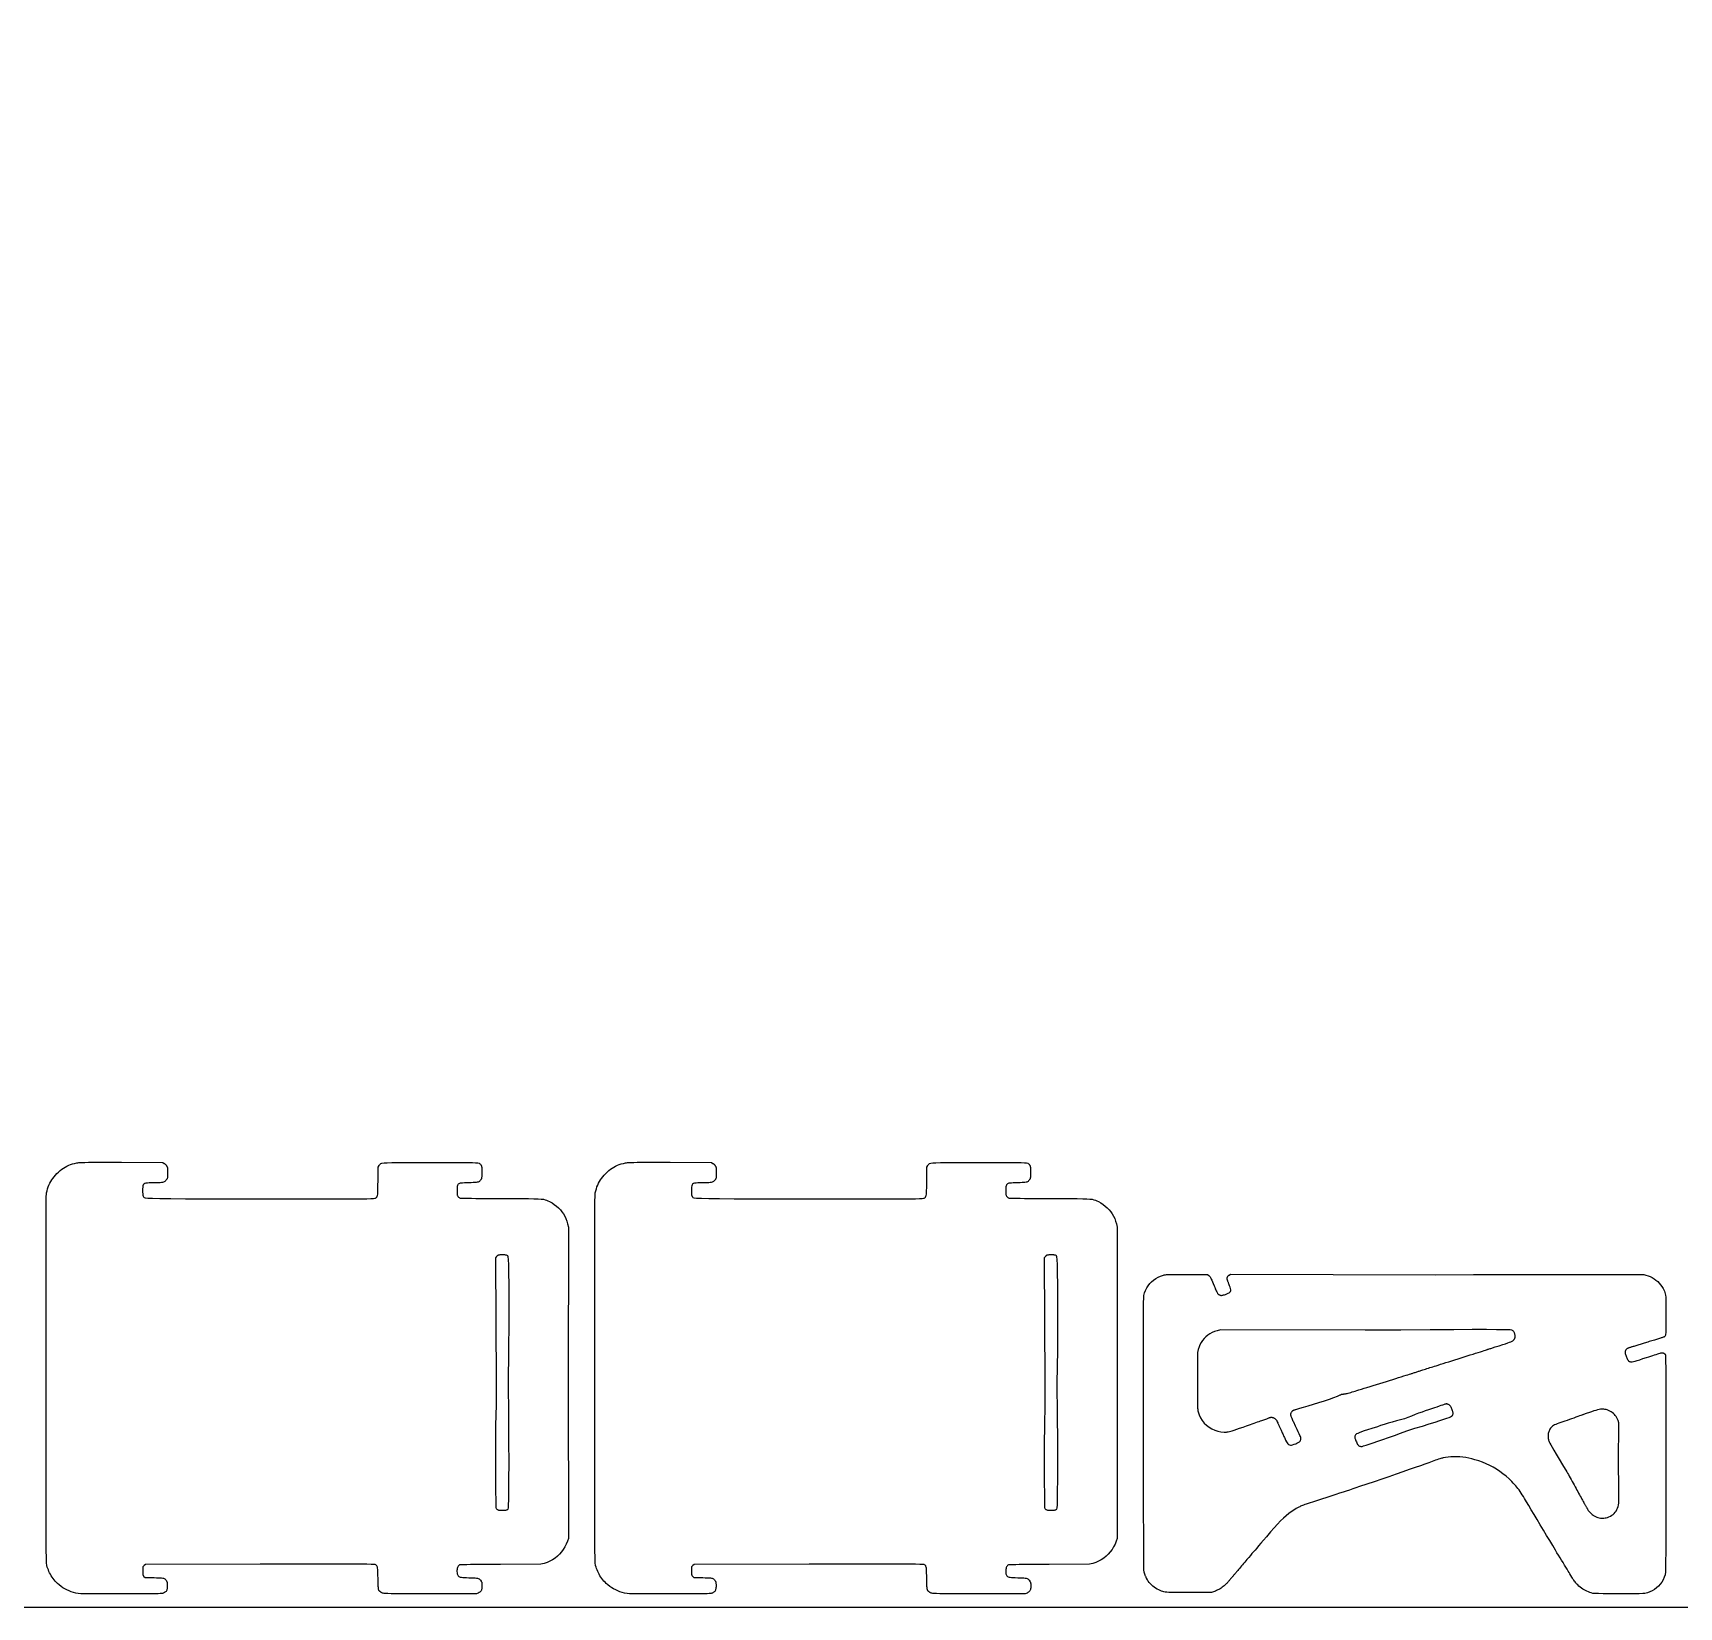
# Model space of a CAD drawing. Header units: metres. Extents: x 0 to 1200, y 0 to 600.
# Drawn here: x 607.2 to 920.8, y 0 to 300 of the extents above; entities that cross this region are included whole.
import ezdxf

# ---------------------------------------------------------------- set-up
doc = ezdxf.new("R2010")
doc.units = ezdxf.units.M

msp = doc.modelspace()

# ---------------------------------------------------------------- linework, layer by layer
at = {"layer": 'CUT'}
for points in [[(616.31, 2.53), (615.82, 2.6), (615.35, 2.68), (614.9, 2.79), (614.47, 2.92), (614.05, 3.08), (613.65, 3.26), (613.26, 3.46), (612.89, 3.69), (612.53, 3.94), (612.18, 4.22), (611.85, 4.52), (611.62, 4.74), (611.41, 4.97), (611.2, 5.22), (611.01, 5.47), (610.83, 5.72), (610.66, 5.98), (610.5, 6.25), (610.35, 6.52), (610.22, 6.79), (610.11, 7.07), (610.01, 7.34), (609.91, 7.61), (609.83, 7.9), (609.77, 8.42), (609.73, 9.35), (609.7, 10.88), (609.68, 13.22), (609.67, 16.55), (609.67, 21.06), (609.68, 26.94), (609.68, 34.39), (609.69, 43.59), (609.69, 51.57), (609.68, 58.25), (609.68, 63.73), (609.67, 68.13), (609.67, 71.59), (609.68, 74.21), (609.69, 76.11), (609.7, 77.42), (609.72, 78.25), (609.74, 78.72), (609.77, 78.96), (609.86, 79.35), (609.97, 79.73), (610.09, 80.09), (610.23, 80.43), (610.38, 80.77), (610.55, 81.09), (610.75, 81.4), (610.96, 81.71), (611.2, 82.01), (611.46, 82.31), (611.75, 82.61), (612.06, 82.91), (612.37, 83.19), (612.68, 83.43), (612.99, 83.66), (613.31, 83.86), (613.64, 84.03), (613.98, 84.19), (614.34, 84.33), (614.72, 84.45), (615.11, 84.56), (615.53, 84.66), (615.7, 84.68), (615.91, 84.71), (616.2, 84.73), (616.58, 84.74), (617.09, 84.75), (617.75, 84.76), (618.57, 84.77), (619.59, 84.77), (620.82, 84.77), (622.3, 84.77), (624.03, 84.76), (631.92, 84.75), (632.18, 84.56), (632.23, 84.53), (632.27, 84.5), (632.31, 84.46), (632.36, 84.42), (632.4, 84.38), (632.45, 84.33), (632.49, 84.29), (632.53, 84.24), (632.57, 84.2), (632.6, 84.16), (632.63, 84.11), (632.67, 84.05), (632.71, 83.99), (632.74, 83.92), (632.76, 83.85), (632.78, 83.77), (632.79, 83.67), (632.8, 83.56), (632.81, 83.41), (632.81, 83.24), (632.82, 83.04), (632.82, 82.8), (632.82, 82.54), (632.82, 82.32), (632.81, 82.15), (632.81, 82.01), (632.8, 81.89), (632.78, 81.79), (632.76, 81.71), (632.73, 81.64), (632.69, 81.57), (632.64, 81.5), (632.58, 81.41), (632.48, 81.29), (632.38, 81.18), (632.28, 81.09), (632.16, 81.02), (632.03, 80.96), (631.86, 80.92), (631.65, 80.89), (631.4, 80.87), (631.1, 80.86), (630.74, 80.86), (630.31, 80.86), (629.77, 80.86), (629.33, 80.85), (628.97, 80.82), (628.69, 80.77), (628.47, 80.7), (628.31, 80.59), (628.2, 80.44), (628.13, 80.25), (628.09, 80), (628.07, 79.7), (628.07, 79.33), (628.07, 79.16), (628.07, 79.01), (628.08, 78.88), (628.08, 78.76), (628.09, 78.66), (628.1, 78.57), (628.12, 78.5), (628.13, 78.43), (628.15, 78.37), (628.18, 78.32), (628.2, 78.28), (628.26, 78.16), (628.34, 78.07), (628.57, 78), (629.07, 77.94), (629.97, 77.9), (631.38, 77.87), (633.44, 77.85), (636.25, 77.83), (639.95, 77.81), (644.65, 77.8), (650.48, 77.79), (655.51, 77.78), (659.7, 77.78), (663.13, 77.79), (665.87, 77.8), (668.01, 77.81), (669.62, 77.82), (670.77, 77.83), (671.55, 77.85), (672.03, 77.88), (672.29, 77.9), (672.41, 77.93), (672.53, 78), (672.63, 78.06), (672.71, 78.15), (672.77, 78.28), (672.82, 78.45), (672.86, 78.68), (672.88, 78.99), (672.9, 79.38), (672.91, 79.87), (672.91, 80.47), (672.92, 81.2), (672.92, 83.81), (673.13, 84.13), (673.22, 84.29), (673.3, 84.42), (673.43, 84.51), (673.67, 84.59), (674.06, 84.64), (674.66, 84.68), (675.53, 84.71), (676.72, 84.72), (678.29, 84.73), (680.29, 84.73), (682.78, 84.74), (685.25, 84.74), (687.24, 84.75), (688.81, 84.75), (690.01, 84.74), (690.9, 84.72), (691.52, 84.69), (691.94, 84.64), (692.19, 84.58), (692.33, 84.5), (692.42, 84.39), (692.51, 84.26), (692.55, 84.19), (692.59, 84.14), (692.62, 84.07), (692.64, 84), (692.65, 83.92), (692.67, 83.81), (692.68, 83.69), (692.68, 83.53), (692.69, 83.34), (692.69, 83.11), (692.69, 82.84), (692.68, 82.58), (692.68, 82.35), (692.68, 82.17), (692.67, 82.01), (692.66, 81.88), (692.65, 81.78), (692.63, 81.7), (692.61, 81.63), (692.59, 81.57), (692.56, 81.51), (692.52, 81.46), (692.42, 81.33), (692.32, 81.22), (692.23, 81.13), (692.12, 81.06), (691.99, 81), (691.83, 80.96), (691.63, 80.93), (691.38, 80.91), (691.07, 80.89), (690.69, 80.88), (690.23, 80.87), (689.76, 80.85), (689.37, 80.84), (689.04, 80.82), (688.78, 80.79), (688.58, 80.76), (688.42, 80.72), (688.3, 80.66), (688.21, 80.59), (688.14, 80.5), (688.09, 80.39), (688.04, 80.26), (688.02, 80.21), (688.01, 80.14), (688, 80.06), (687.99, 79.98), (687.98, 79.89), (687.97, 79.79), (687.97, 79.68), (687.97, 79.56), (687.97, 79.44), (687.97, 79.32), (687.97, 79.19), (687.98, 78.98), (687.99, 78.81), (688.01, 78.65), (688.03, 78.52), (688.06, 78.41), (688.1, 78.32), (688.15, 78.24), (688.21, 78.16), (688.28, 78.1), (688.37, 78.04), (688.47, 77.98), (688.55, 77.96), (688.74, 77.94), (689.04, 77.93), (689.47, 77.92), (690.02, 77.91), (690.7, 77.9), (691.53, 77.89), (692.5, 77.88), (693.62, 77.87), (694.91, 77.87), (696.36, 77.86), (698.49, 77.86), (700.21, 77.85), (701.58, 77.84), (702.63, 77.82), (703.43, 77.8), (704.01, 77.76), (704.45, 77.71), (704.77, 77.63), (705.04, 77.54), (705.3, 77.42), (705.61, 77.27), (706.07, 77.02), (706.51, 76.74), (706.92, 76.43), (707.31, 76.1), (707.66, 75.73), (707.97, 75.35), (708.26, 74.93), (708.51, 74.49), (708.73, 74.03), (708.91, 73.55), (709.05, 73.06), (709.22, 72.38), (709.17, 42.72), (709.19, 13.06), (709.01, 12.56), (708.79, 12), (708.53, 11.47), (708.22, 10.98), (707.88, 10.51), (707.5, 10.09), (707.09, 9.69), (706.65, 9.34), (706.18, 9.02), (705.67, 8.75), (705.14, 8.52), (704.59, 8.33), (703.95, 8.15), (696.25, 8.13), (694.76, 8.12), (693.45, 8.12), (692.32, 8.11), (691.35, 8.1), (690.53, 8.09), (689.87, 8.08), (689.34, 8.07), (688.94, 8.06), (688.65, 8.04), (688.47, 8.03), (688.39, 8.01), (688.29, 7.93), (688.21, 7.82), (688.13, 7.68), (688.07, 7.52), (688.02, 7.34), (687.98, 7.15), (687.96, 6.95), (687.96, 6.75), (687.97, 6.55), (688, 6.36), (688.05, 6.18), (688.1, 6.06), (688.16, 5.95), (688.23, 5.87), (688.32, 5.8), (688.44, 5.75), (688.6, 5.7), (688.81, 5.67), (689.07, 5.65), (689.39, 5.63), (689.78, 5.61), (690.25, 5.6), (690.71, 5.59), (691.09, 5.57), (691.41, 5.56), (691.66, 5.53), (691.86, 5.5), (692.03, 5.45), (692.16, 5.4), (692.26, 5.32), (692.36, 5.22), (692.45, 5.1), (692.55, 4.96), (692.59, 4.9), (692.62, 4.84), (692.65, 4.79), (692.67, 4.73), (692.69, 4.66), (692.71, 4.59), (692.72, 4.51), (692.72, 4.41), (692.73, 4.31), (692.73, 4.19), (692.73, 4.05), (692.73, 3.84), (692.72, 3.66), (692.69, 3.5), (692.66, 3.36), (692.61, 3.23), (692.55, 3.12), (692.48, 3.01), (692.39, 2.92), (692.29, 2.83), (692.17, 2.75), (692.02, 2.68), (691.67, 2.5), (682.83, 2.52), (680.65, 2.52), (678.85, 2.53), (677.41, 2.53), (676.28, 2.54), (675.42, 2.55), (674.79, 2.56), (674.35, 2.58), (674.06, 2.6), (673.87, 2.63), (673.76, 2.66), (673.66, 2.7), (673.61, 2.73), (673.56, 2.76), (673.5, 2.8), (673.45, 2.84), (673.4, 2.88), (673.35, 2.92), (673.3, 2.96), (673.25, 3), (673.21, 3.04), (673.17, 3.08), (673.14, 3.12), (673.1, 3.19), (673.07, 3.25), (673.04, 3.33), (673.01, 3.43), (672.99, 3.55), (672.98, 3.72), (672.96, 3.94), (672.95, 4.21), (672.94, 4.55), (672.93, 4.97), (672.92, 5.48), (672.91, 6.03), (672.9, 6.49), (672.88, 6.87), (672.86, 7.17), (672.84, 7.41), (672.81, 7.59), (672.77, 7.73), (672.72, 7.84), (672.66, 7.92), (672.59, 7.99), (672.5, 8.06), (672.4, 8.09), (672.12, 8.11), (671.6, 8.13), (670.77, 8.15), (669.56, 8.16), (667.9, 8.18), (665.72, 8.19), (662.97, 8.19), (659.55, 8.2), (655.42, 8.2), (650.49, 8.19), (628.62, 8.14), (628.36, 7.91), (628.1, 7.68), (628.1, 6.88), (628.1, 6.69), (628.1, 6.53), (628.1, 6.4), (628.11, 6.29), (628.12, 6.2), (628.14, 6.13), (628.16, 6.07), (628.18, 6.01), (628.22, 5.97), (628.26, 5.92), (628.32, 5.86), (628.54, 5.64), (630.26, 5.61), (630.73, 5.6), (631.12, 5.59), (631.43, 5.57), (631.69, 5.55), (631.89, 5.52), (632.05, 5.49), (632.18, 5.44), (632.28, 5.38), (632.37, 5.3), (632.46, 5.2), (632.55, 5.08), (632.6, 5.01), (632.64, 4.95), (632.68, 4.89), (632.71, 4.83), (632.73, 4.76), (632.74, 4.69), (632.76, 4.6), (632.76, 4.5), (632.77, 4.38), (632.77, 4.24), (632.77, 4.07), (632.77, 3.85), (632.75, 3.66), (632.73, 3.49), (632.7, 3.35), (632.66, 3.22), (632.6, 3.1), (632.53, 3), (632.44, 2.91), (632.33, 2.83), (632.21, 2.75), (632.07, 2.68), (631.98, 2.64), (631.86, 2.6), (631.7, 2.58), (631.44, 2.56), (631.06, 2.54), (630.51, 2.53), (629.77, 2.52), (628.8, 2.51), (627.57, 2.51), (626.03, 2.51), (624.16, 2.51), (623.04, 2.51), (621.96, 2.51), (620.95, 2.51), (620, 2.51), (619.13, 2.51), (618.35, 2.52), (617.68, 2.52), (617.13, 2.52), (616.71, 2.53), (616.43, 2.53), (616.31, 2.53)], [(720.86, 2.53), (720.37, 2.6), (719.9, 2.68), (719.45, 2.79), (719.02, 2.92), (718.6, 3.08), (718.2, 3.26), (717.81, 3.46), (717.44, 3.69), (717.08, 3.94), (716.73, 4.22), (716.4, 4.52), (716.17, 4.74), (715.96, 4.97), (715.75, 5.22), (715.56, 5.47), (715.38, 5.72), (715.21, 5.98), (715.05, 6.25), (714.9, 6.52), (714.77, 6.79), (714.66, 7.07), (714.56, 7.34), (714.46, 7.61), (714.38, 7.9), (714.32, 8.42), (714.28, 9.35), (714.25, 10.88), (714.23, 13.22), (714.22, 16.55), (714.22, 21.06), (714.23, 26.94), (714.23, 34.39), (714.24, 43.59), (714.24, 51.57), (714.23, 58.25), (714.23, 63.73), (714.22, 68.13), (714.22, 71.59), (714.23, 74.21), (714.24, 76.11), (714.25, 77.42), (714.27, 78.25), (714.29, 78.72), (714.32, 78.96), (714.41, 79.35), (714.52, 79.73), (714.64, 80.09), (714.78, 80.43), (714.93, 80.77), (715.1, 81.09), (715.3, 81.4), (715.51, 81.71), (715.75, 82.01), (716.01, 82.31), (716.3, 82.61), (716.61, 82.91), (716.92, 83.19), (717.23, 83.43), (717.54, 83.66), (717.86, 83.86), (718.19, 84.03), (718.53, 84.19), (718.89, 84.33), (719.27, 84.45), (719.66, 84.56), (720.08, 84.66), (720.25, 84.68), (720.46, 84.71), (720.75, 84.73), (721.13, 84.74), (721.64, 84.75), (722.3, 84.76), (723.12, 84.77), (724.14, 84.77), (725.37, 84.77), (726.85, 84.77), (728.58, 84.76), (736.47, 84.75), (736.73, 84.56), (736.78, 84.53), (736.82, 84.5), (736.86, 84.46), (736.91, 84.42), (736.95, 84.38), (737, 84.33), (737.04, 84.29), (737.08, 84.24), (737.12, 84.2), (737.15, 84.16), (737.18, 84.11), (737.22, 84.05), (737.26, 83.99), (737.29, 83.92), (737.31, 83.85), (737.33, 83.77), (737.34, 83.67), (737.35, 83.56), (737.36, 83.41), (737.36, 83.24), (737.37, 83.04), (737.37, 82.8), (737.37, 82.54), (737.37, 82.32), (737.36, 82.15), (737.36, 82.01), (737.35, 81.89), (737.33, 81.79), (737.31, 81.71), (737.28, 81.64), (737.24, 81.57), (737.19, 81.5), (737.13, 81.41), (737.03, 81.29), (736.93, 81.18), (736.83, 81.09), (736.71, 81.02), (736.58, 80.96), (736.41, 80.92), (736.2, 80.89), (735.95, 80.87), (735.65, 80.86), (735.29, 80.86), (734.86, 80.86), (734.32, 80.86), (733.88, 80.85), (733.52, 80.82), (733.24, 80.77), (733.02, 80.7), (732.86, 80.59), (732.75, 80.44), (732.68, 80.25), (732.64, 80), (732.62, 79.7), (732.62, 79.33), (732.62, 79.16), (732.62, 79.01), (732.63, 78.88), (732.63, 78.76), (732.64, 78.66), (732.65, 78.57), (732.67, 78.5), (732.68, 78.43), (732.7, 78.37), (732.73, 78.32), (732.75, 78.28), (732.81, 78.16), (732.89, 78.07), (733.12, 78), (733.62, 77.94), (734.52, 77.9), (735.93, 77.87), (737.99, 77.85), (740.8, 77.83), (744.5, 77.81), (749.2, 77.8), (755.03, 77.79), (760.06, 77.78), (764.25, 77.78), (767.68, 77.79), (770.42, 77.8), (772.56, 77.81), (774.17, 77.82), (775.32, 77.83), (776.1, 77.85), (776.58, 77.88), (776.84, 77.9), (776.96, 77.93), (777.08, 78), (777.18, 78.06), (777.26, 78.15), (777.32, 78.28), (777.37, 78.45), (777.41, 78.68), (777.43, 78.99), (777.45, 79.38), (777.46, 79.87), (777.46, 80.47), (777.47, 81.2), (777.47, 83.81), (777.68, 84.13), (777.77, 84.29), (777.85, 84.42), (777.98, 84.51), (778.22, 84.59), (778.61, 84.64), (779.21, 84.68), (780.08, 84.71), (781.27, 84.72), (782.84, 84.73), (784.84, 84.73), (787.33, 84.74), (789.8, 84.74), (791.79, 84.75), (793.36, 84.75), (794.56, 84.74), (795.45, 84.72), (796.07, 84.69), (796.49, 84.64), (796.74, 84.58), (796.88, 84.5), (796.97, 84.39), (797.06, 84.26), (797.1, 84.19), (797.14, 84.14), (797.17, 84.07), (797.19, 84), (797.2, 83.92), (797.22, 83.81), (797.23, 83.69), (797.23, 83.53), (797.24, 83.34), (797.24, 83.11), (797.24, 82.84), (797.23, 82.58), (797.23, 82.35), (797.23, 82.17), (797.22, 82.01), (797.21, 81.88), (797.2, 81.78), (797.18, 81.7), (797.16, 81.63), (797.14, 81.57), (797.11, 81.51), (797.07, 81.46), (796.97, 81.33), (796.87, 81.22), (796.78, 81.13), (796.67, 81.06), (796.54, 81), (796.38, 80.96), (796.18, 80.93), (795.93, 80.91), (795.62, 80.89), (795.24, 80.88), (794.78, 80.87), (794.31, 80.85), (793.92, 80.84), (793.59, 80.82), (793.33, 80.79), (793.13, 80.76), (792.97, 80.72), (792.85, 80.66), (792.76, 80.59), (792.69, 80.5), (792.64, 80.39), (792.59, 80.26), (792.57, 80.21), (792.56, 80.14), (792.55, 80.06), (792.54, 79.98), (792.53, 79.89), (792.52, 79.79), (792.52, 79.68), (792.52, 79.56), (792.52, 79.44), (792.52, 79.32), (792.52, 79.19), (792.53, 78.98), (792.54, 78.81), (792.56, 78.65), (792.58, 78.52), (792.61, 78.41), (792.65, 78.32), (792.7, 78.24), (792.76, 78.16), (792.83, 78.1), (792.92, 78.04), (793.02, 77.98), (793.1, 77.96), (793.29, 77.94), (793.59, 77.93), (794.02, 77.92), (794.57, 77.91), (795.25, 77.9), (796.08, 77.89), (797.05, 77.88), (798.17, 77.87), (799.46, 77.87), (800.91, 77.86), (803.04, 77.86), (804.76, 77.85), (806.13, 77.84), (807.18, 77.82), (807.98, 77.8), (808.56, 77.76), (809, 77.71), (809.32, 77.63), (809.59, 77.54), (809.85, 77.42), (810.16, 77.27), (810.62, 77.02), (811.06, 76.74), (811.47, 76.43), (811.86, 76.1), (812.21, 75.73), (812.52, 75.35), (812.81, 74.93), (813.06, 74.49), (813.28, 74.03), (813.46, 73.55), (813.6, 73.06), (813.77, 72.38), (813.72, 42.72), (813.74, 13.06), (813.56, 12.56), (813.34, 12), (813.08, 11.47), (812.77, 10.98), (812.43, 10.51), (812.05, 10.09), (811.64, 9.69), (811.2, 9.34), (810.73, 9.02), (810.22, 8.75), (809.69, 8.52), (809.14, 8.33), (808.5, 8.15), (800.8, 8.13), (799.31, 8.12), (798, 8.12), (796.87, 8.11), (795.9, 8.1), (795.08, 8.09), (794.42, 8.08), (793.89, 8.07), (793.49, 8.06), (793.2, 8.04), (793.02, 8.03), (792.94, 8.01), (792.84, 7.93), (792.76, 7.82), (792.68, 7.68), (792.62, 7.52), (792.57, 7.34), (792.53, 7.15), (792.51, 6.95), (792.51, 6.75), (792.52, 6.55), (792.55, 6.36), (792.6, 6.18), (792.65, 6.06), (792.71, 5.95), (792.78, 5.87), (792.87, 5.8), (792.99, 5.75), (793.15, 5.7), (793.36, 5.67), (793.62, 5.65), (793.94, 5.63), (794.33, 5.61), (794.8, 5.6), (795.26, 5.59), (795.64, 5.57), (795.96, 5.56), (796.21, 5.53), (796.41, 5.5), (796.58, 5.45), (796.71, 5.4), (796.81, 5.32), (796.91, 5.22), (797, 5.1), (797.1, 4.96), (797.14, 4.9), (797.17, 4.84), (797.2, 4.79), (797.22, 4.73), (797.24, 4.66), (797.26, 4.59), (797.27, 4.51), (797.27, 4.41), (797.28, 4.31), (797.28, 4.19), (797.28, 4.05), (797.28, 3.84), (797.27, 3.66), (797.24, 3.5), (797.21, 3.36), (797.16, 3.23), (797.1, 3.12), (797.03, 3.01), (796.94, 2.92), (796.84, 2.83), (796.72, 2.75), (796.57, 2.68), (796.22, 2.5), (787.38, 2.52), (785.2, 2.52), (783.4, 2.53), (781.96, 2.53), (780.83, 2.54), (779.97, 2.55), (779.34, 2.56), (778.9, 2.58), (778.61, 2.6), (778.42, 2.63), (778.31, 2.66), (778.21, 2.7), (778.16, 2.73), (778.11, 2.76), (778.05, 2.8), (778, 2.84), (777.95, 2.88), (777.9, 2.92), (777.85, 2.96), (777.8, 3), (777.76, 3.04), (777.72, 3.08), (777.69, 3.12), (777.65, 3.19), (777.62, 3.25), (777.59, 3.33), (777.56, 3.43), (777.54, 3.55), (777.53, 3.72), (777.51, 3.94), (777.5, 4.21), (777.49, 4.55), (777.48, 4.97), (777.47, 5.48), (777.46, 6.03), (777.45, 6.49), (777.43, 6.87), (777.41, 7.17), (777.39, 7.41), (777.36, 7.59), (777.32, 7.73), (777.27, 7.84), (777.21, 7.92), (777.14, 7.99), (777.05, 8.06), (776.95, 8.09), (776.67, 8.11), (776.15, 8.13), (775.32, 8.15), (774.11, 8.16), (772.45, 8.18), (770.27, 8.19), (767.52, 8.19), (764.1, 8.2), (759.97, 8.2), (755.04, 8.19), (733.17, 8.14), (732.91, 7.91), (732.65, 7.68), (732.65, 6.88), (732.65, 6.69), (732.65, 6.53), (732.65, 6.4), (732.66, 6.29), (732.67, 6.2), (732.69, 6.13), (732.71, 6.07), (732.73, 6.01), (732.77, 5.97), (732.81, 5.92), (732.87, 5.86), (733.09, 5.64), (734.81, 5.61), (735.28, 5.6), (735.67, 5.59), (735.98, 5.57), (736.24, 5.55), (736.44, 5.52), (736.6, 5.49), (736.73, 5.44), (736.83, 5.38), (736.92, 5.3), (737.01, 5.2), (737.1, 5.08), (737.15, 5.01), (737.19, 4.95), (737.23, 4.89), (737.26, 4.83), (737.28, 4.76), (737.29, 4.69), (737.31, 4.6), (737.31, 4.5), (737.32, 4.38), (737.32, 4.24), (737.32, 4.07), (737.32, 3.85), (737.3, 3.66), (737.28, 3.49), (737.25, 3.35), (737.21, 3.22), (737.15, 3.1), (737.08, 3), (736.99, 2.91), (736.88, 2.83), (736.76, 2.75), (736.62, 2.68), (736.53, 2.64), (736.41, 2.6), (736.25, 2.58), (735.99, 2.56), (735.61, 2.54), (735.06, 2.53), (734.32, 2.52), (733.35, 2.51), (732.12, 2.51), (730.58, 2.51), (728.71, 2.51), (727.59, 2.51), (726.51, 2.51), (725.5, 2.51), (724.55, 2.51), (723.68, 2.51), (722.9, 2.52), (722.23, 2.52), (721.68, 2.52), (721.26, 2.53), (720.98, 2.53), (720.86, 2.53)], [(697.5, 18.54), (697.6, 18.58), (697.69, 18.66), (697.75, 18.91), (697.8, 19.47), (697.84, 20.46), (697.86, 22.03), (697.87, 24.3), (697.88, 27.4), (697.87, 31.47), (697.83, 36.63), (697.78, 42.58), (697.87, 49.03), (697.88, 54.25), (697.88, 58.35), (697.88, 61.46), (697.86, 63.71), (697.83, 65.25), (697.79, 66.22), (697.73, 66.74), (697.65, 66.96), (697.55, 67.01), (697.43, 67.04), (697.38, 67.06), (697.33, 67.07), (697.26, 67.08), (697.19, 67.09), (697.11, 67.1), (697.02, 67.11), (696.92, 67.11), (696.82, 67.12), (696.71, 67.12), (696.59, 67.11), (696.47, 67.11), (696.3, 67.1), (696.15, 67.1), (696.03, 67.09), (695.93, 67.08), (695.85, 67.06), (695.79, 67.04), (695.73, 67.01), (695.68, 66.98), (695.63, 66.94), (695.58, 66.89), (695.52, 66.82), (695.29, 66.56), (695.41, 42.62), (695.4, 38.54), (695.33, 34.58), (695.32, 31.1), (695.32, 28.11), (695.32, 25.57), (695.32, 23.48), (695.33, 21.81), (695.34, 20.54), (695.35, 19.64), (695.37, 19.11), (695.38, 18.91), (695.43, 18.82), (695.49, 18.74), (695.55, 18.67), (695.62, 18.61), (695.7, 18.57), (695.79, 18.53), (695.9, 18.5), (696.04, 18.48), (696.19, 18.47), (696.37, 18.47), (696.58, 18.46), (696.69, 18.46), (696.81, 18.47), (696.92, 18.47), (697.02, 18.48), (697.12, 18.48), (697.21, 18.49), (697.29, 18.5), (697.37, 18.51), (697.42, 18.52), (697.47, 18.53), (697.5, 18.54)], [(802.05, 18.54), (802.15, 18.58), (802.24, 18.66), (802.3, 18.91), (802.35, 19.47), (802.39, 20.46), (802.41, 22.03), (802.42, 24.3), (802.43, 27.4), (802.42, 31.47), (802.38, 36.63), (802.33, 42.58), (802.42, 49.03), (802.43, 54.25), (802.43, 58.35), (802.43, 61.46), (802.41, 63.71), (802.38, 65.25), (802.34, 66.22), (802.28, 66.74), (802.2, 66.96), (802.1, 67.01), (801.98, 67.04), (801.93, 67.06), (801.88, 67.07), (801.81, 67.08), (801.74, 67.09), (801.66, 67.1), (801.57, 67.11), (801.47, 67.11), (801.37, 67.12), (801.26, 67.12), (801.14, 67.11), (801.02, 67.11), (800.85, 67.1), (800.7, 67.1), (800.58, 67.09), (800.48, 67.08), (800.4, 67.06), (800.34, 67.04), (800.28, 67.01), (800.23, 66.98), (800.18, 66.94), (800.13, 66.89), (800.07, 66.82), (799.84, 66.56), (799.96, 42.62), (799.95, 38.54), (799.88, 34.58), (799.87, 31.1), (799.87, 28.11), (799.87, 25.57), (799.87, 23.48), (799.88, 21.81), (799.89, 20.54), (799.9, 19.64), (799.92, 19.11), (799.93, 18.91), (799.98, 18.82), (800.04, 18.74), (800.1, 18.67), (800.17, 18.61), (800.25, 18.57), (800.34, 18.53), (800.45, 18.5), (800.59, 18.48), (800.74, 18.47), (800.92, 18.47), (801.13, 18.46), (801.24, 18.46), (801.36, 18.47), (801.47, 18.47), (801.57, 18.48), (801.67, 18.48), (801.76, 18.49), (801.84, 18.5), (801.92, 18.51), (801.97, 18.52), (802.02, 18.53), (802.05, 18.54)], [(904.39, 2.62), (904.09, 2.7), (903.8, 2.79), (903.52, 2.89), (903.24, 3.01), (902.98, 3.14), (902.72, 3.28), (902.47, 3.44), (902.22, 3.62), (901.98, 3.81), (901.74, 4.01), (901.51, 4.24), (901.36, 4.38), (901.23, 4.52), (901.11, 4.65), (901, 4.79), (900.89, 4.94), (900.77, 5.1), (900.65, 5.28), (900.51, 5.48), (900.36, 5.72), (900.19, 6), (900, 6.32), (899.85, 6.56), (899.67, 6.86), (899.46, 7.21), (899.22, 7.6), (898.97, 8.02), (898.7, 8.47), (898.42, 8.93), (898.13, 9.41), (897.83, 9.89), (897.54, 10.37), (897.26, 10.84), (896.73, 11.73), (896.16, 12.67), (895.57, 13.65), (894.96, 14.66), (894.36, 15.67), (893.76, 16.66), (893.19, 17.62), (892.65, 18.52), (892.16, 19.35), (891.73, 20.08), (891.36, 20.7), (891.14, 21.06), (890.93, 21.41), (890.73, 21.73), (890.52, 22.03), (890.32, 22.32), (890.11, 22.59), (889.9, 22.86), (889.68, 23.12), (889.45, 23.38), (889.21, 23.64), (888.96, 23.91), (888.41, 24.44), (887.84, 24.95), (887.26, 25.42), (886.66, 25.86), (886.04, 26.26), (885.4, 26.64), (884.75, 26.99), (884.07, 27.31), (883.36, 27.6), (882.64, 27.86), (881.89, 28.09), (881.31, 28.25), (880.73, 28.38), (880.16, 28.49), (879.58, 28.57), (879.01, 28.62), (878.45, 28.65), (877.89, 28.66), (877.35, 28.64), (876.83, 28.59), (876.32, 28.52), (875.84, 28.42), (875.74, 28.4), (875.59, 28.36), (875.41, 28.3), (875.2, 28.23), (874.95, 28.16), (874.68, 28.07), (874.39, 27.97), (874.08, 27.86), (873.76, 27.75), (873.43, 27.64), (873.1, 27.52), (872.39, 27.26), (871.53, 26.95), (870.53, 26.59), (869.41, 26.2), (868.2, 25.77), (866.9, 25.31), (865.54, 24.84), (864.15, 24.37), (862.73, 23.89), (861.32, 23.41), (859.93, 22.95), (859.25, 22.72), (858.62, 22.51), (858.01, 22.31), (857.41, 22.12), (856.79, 21.91), (856.13, 21.7), (855.42, 21.46), (854.62, 21.2), (853.71, 20.91), (852.68, 20.57), (851.51, 20.19), (850.97, 20.01), (850.5, 19.86), (850.11, 19.73), (849.78, 19.62), (849.49, 19.52), (849.25, 19.43), (849.05, 19.35), (848.87, 19.28), (848.7, 19.21), (848.54, 19.13), (848.39, 19.05), (847.88, 18.79), (847.4, 18.5), (846.92, 18.18), (846.44, 17.82), (845.95, 17.42), (845.44, 16.95), (844.89, 16.42), (844.31, 15.8), (843.67, 15.11), (842.96, 14.31), (842.19, 13.42), (841.6, 12.74), (841.11, 12.16), (840.69, 11.67), (840.33, 11.25), (840.01, 10.87), (839.71, 10.52), (839.43, 10.19), (839.14, 9.84), (838.82, 9.47), (838.47, 9.06), (838.06, 8.57), (837.85, 8.32), (837.64, 8.07), (837.43, 7.83), (837.24, 7.6), (837.05, 7.38), (836.88, 7.18), (836.73, 7), (836.6, 6.84), (836.48, 6.71), (836.4, 6.61), (836.34, 6.54), (836.29, 6.48), (836.23, 6.41), (836.16, 6.32), (836.08, 6.23), (836, 6.13), (835.91, 6.03), (835.82, 5.92), (835.73, 5.81), (835.64, 5.7), (835.55, 5.59), (835.46, 5.48), (835.37, 5.38), (835.28, 5.26), (835.18, 5.15), (835.08, 5.03), (834.98, 4.92), (834.89, 4.81), (834.79, 4.7), (834.7, 4.6), (834.62, 4.51), (834.54, 4.43), (834.47, 4.36), (834.32, 4.21), (834.15, 4.06), (833.97, 3.92), (833.77, 3.77), (833.56, 3.63), (833.35, 3.5), (833.14, 3.38), (832.92, 3.26), (832.7, 3.15), (832.49, 3.06), (832.28, 2.98), (831.7, 2.78), (827.54, 2.77), (826.42, 2.77), (825.49, 2.77), (824.73, 2.77), (824.12, 2.78), (823.62, 2.8), (823.23, 2.82), (822.92, 2.86), (822.65, 2.91), (822.43, 2.97), (822.21, 3.04), (821.97, 3.13), (821.66, 3.27), (821.36, 3.43), (821.08, 3.6), (820.81, 3.79), (820.55, 3.99), (820.3, 4.21), (820.08, 4.45), (819.87, 4.69), (819.67, 4.95), (819.5, 5.22), (819.35, 5.5), (819.3, 5.6), (819.25, 5.71), (819.2, 5.82), (819.15, 5.92), (819.11, 6.03), (819.06, 6.14), (819.02, 6.24), (818.99, 6.33), (818.95, 6.42), (818.93, 6.5), (818.9, 6.57), (818.88, 6.72), (818.85, 7.03), (818.83, 7.59), (818.82, 8.49), (818.81, 9.85), (818.8, 11.76), (818.8, 14.3), (818.79, 17.59), (818.79, 21.73), (818.79, 26.8), (818.79, 32.9), (818.78, 38.8), (818.78, 43.74), (818.77, 47.81), (818.77, 51.1), (818.77, 53.69), (818.77, 55.67), (818.78, 57.12), (818.79, 58.13), (818.81, 58.79), (818.83, 59.17), (818.86, 59.37), (818.98, 59.88), (819.16, 60.36), (819.38, 60.82), (819.64, 61.25), (819.95, 61.64), (820.29, 62.01), (820.68, 62.33), (821.09, 62.63), (821.55, 62.88), (822.03, 63.09), (822.55, 63.26), (822.68, 63.3), (822.81, 63.32), (822.96, 63.35), (823.15, 63.36), (823.4, 63.38), (823.72, 63.39), (824.13, 63.39), (824.65, 63.4), (825.29, 63.4), (826.08, 63.4), (827.03, 63.4), (830.99, 63.38), (831.23, 63.19), (831.29, 63.14), (831.34, 63.08), (831.4, 63.02), (831.45, 62.94), (831.51, 62.83), (831.58, 62.69), (831.67, 62.51), (831.77, 62.29), (831.89, 62.01), (832.03, 61.67), (832.2, 61.25), (832.33, 60.94), (832.45, 60.67), (832.55, 60.44), (832.64, 60.25), (832.71, 60.09), (832.78, 59.96), (832.84, 59.85), (832.89, 59.77), (832.95, 59.7), (833, 59.65), (833.05, 59.6), (833.14, 59.54), (833.22, 59.49), (833.31, 59.45), (833.41, 59.42), (833.51, 59.41), (833.61, 59.41), (833.73, 59.42), (833.87, 59.44), (834.01, 59.48), (834.18, 59.53), (834.36, 59.59), (834.66, 59.7), (834.9, 59.8), (835.1, 59.91), (835.24, 60.03), (835.34, 60.16), (835.39, 60.31), (835.4, 60.49), (835.36, 60.7), (835.29, 60.95), (835.18, 61.24), (835.04, 61.59), (834.98, 61.71), (834.93, 61.83), (834.89, 61.95), (834.85, 62.06), (834.81, 62.17), (834.77, 62.27), (834.74, 62.36), (834.72, 62.44), (834.7, 62.5), (834.69, 62.56), (834.69, 62.59), (834.69, 62.66), (834.7, 62.74), (834.72, 62.81), (834.74, 62.87), (834.77, 62.94), (834.81, 63), (834.85, 63.06), (834.9, 63.12), (834.96, 63.18), (835.02, 63.23), (835.09, 63.28), (835.32, 63.44), (874.49, 63.35), (881.61, 63.36), (887.97, 63.37), (893.59, 63.39), (898.49, 63.4), (902.68, 63.41), (906.18, 63.41), (909.02, 63.41), (911.21, 63.41), (912.77, 63.4), (913.72, 63.39), (914.08, 63.38), (914.5, 63.28), (914.9, 63.15), (915.3, 62.99), (915.69, 62.79), (916.05, 62.57), (916.4, 62.31), (916.73, 62.04), (917.03, 61.74), (917.3, 61.42), (917.55, 61.08), (917.75, 60.73), (917.89, 60.46), (918, 60.21), (918.09, 59.97), (918.16, 59.72), (918.22, 59.42), (918.26, 59.06), (918.28, 58.61), (918.3, 58.06), (918.31, 57.37), (918.31, 56.54), (918.31, 55.53), (918.3, 54.58), (918.3, 53.8), (918.29, 53.17), (918.28, 52.67), (918.27, 52.29), (918.24, 52.01), (918.21, 51.81), (918.16, 51.68), (918.1, 51.59), (918.03, 51.53), (917.94, 51.48), (917.91, 51.46), (917.85, 51.44), (917.76, 51.41), (917.66, 51.37), (917.53, 51.33), (917.39, 51.29), (917.24, 51.24), (917.07, 51.18), (916.89, 51.13), (916.71, 51.07), (916.52, 51.01), (916.32, 50.95), (916.1, 50.89), (915.86, 50.81), (915.62, 50.74), (915.37, 50.66), (915.12, 50.59), (914.87, 50.51), (914.63, 50.44), (914.39, 50.37), (914.17, 50.3), (913.97, 50.24), (913.78, 50.18), (913.58, 50.12), (913.37, 50.05), (913.16, 49.99), (912.95, 49.92), (912.74, 49.86), (912.54, 49.8), (912.36, 49.74), (912.19, 49.69), (912.03, 49.64), (911.9, 49.6), (911.78, 49.57), (911.66, 49.53), (911.54, 49.49), (911.43, 49.45), (911.32, 49.41), (911.22, 49.38), (911.13, 49.34), (911.06, 49.31), (910.99, 49.29), (910.94, 49.26), (910.9, 49.24), (910.83, 49.2), (910.77, 49.14), (910.71, 49.08), (910.66, 49), (910.62, 48.93), (910.58, 48.85), (910.55, 48.76), (910.52, 48.68), (910.51, 48.59), (910.51, 48.51), (910.51, 48.43), (910.54, 48.3), (910.58, 48.15), (910.64, 47.99), (910.7, 47.82), (910.77, 47.64), (910.85, 47.47), (910.93, 47.31), (911, 47.17), (911.08, 47.05), (911.14, 46.96), (911.2, 46.9), (911.3, 46.83), (911.41, 46.78), (911.53, 46.74), (911.68, 46.74), (911.87, 46.76), (912.11, 46.8), (912.43, 46.88), (912.82, 47), (913.31, 47.15), (913.91, 47.35), (914.63, 47.58), (915.03, 47.71), (915.41, 47.84), (915.78, 47.96), (916.13, 48.07), (916.44, 48.16), (916.73, 48.25), (916.98, 48.33), (917.19, 48.39), (917.36, 48.43), (917.47, 48.46), (917.53, 48.47), (917.61, 48.47), (917.69, 48.45), (917.77, 48.44), (917.84, 48.41), (917.91, 48.38), (917.98, 48.34), (918.04, 48.29), (918.1, 48.24), (918.14, 48.19), (918.18, 48.13), (918.21, 48.07), (918.23, 47.9), (918.24, 47.46), (918.25, 46.72), (918.26, 45.65), (918.27, 44.24), (918.27, 42.47), (918.27, 40.3), (918.27, 37.71), (918.27, 34.69), (918.27, 31.21), (918.27, 27.24), (918.27, 22.36), (918.27, 18.32), (918.27, 15.02), (918.27, 12.39), (918.26, 10.36), (918.25, 8.84), (918.24, 7.75), (918.23, 7.02), (918.21, 6.56), (918.19, 6.3), (918.16, 6.16), (917.99, 5.68), (917.77, 5.21), (917.51, 4.78), (917.21, 4.37), (916.88, 4), (916.51, 3.66), (916.11, 3.36), (915.69, 3.1), (915.24, 2.88), (914.77, 2.71), (914.28, 2.59), (913.89, 2.56), (913.2, 2.53), (912.25, 2.51), (911.14, 2.5), (909.92, 2.5), (908.67, 2.5), (907.46, 2.52), (906.35, 2.53), (905.43, 2.56), (904.75, 2.59), (904.39, 2.62)], [(847.76, 31.14), (847.95, 31.22), (848.12, 31.29), (848.25, 31.36), (848.37, 31.43), (848.47, 31.5), (848.55, 31.57), (848.62, 31.65), (848.67, 31.73), (848.71, 31.81), (848.74, 31.91), (848.76, 32.02), (848.77, 32.08), (848.77, 32.14), (848.76, 32.22), (848.73, 32.34), (848.66, 32.5), (848.57, 32.72), (848.44, 33.01), (848.26, 33.39), (848.04, 33.87), (847.75, 34.47), (847.4, 35.21), (847.31, 35.39), (847.23, 35.58), (847.15, 35.75), (847.08, 35.91), (847.01, 36.07), (846.95, 36.21), (846.91, 36.33), (846.87, 36.44), (846.84, 36.53), (846.82, 36.6), (846.81, 36.64), (846.82, 36.72), (846.83, 36.8), (846.85, 36.88), (846.88, 36.97), (846.92, 37.05), (846.96, 37.13), (847.01, 37.21), (847.06, 37.28), (847.11, 37.34), (847.17, 37.4), (847.23, 37.44), (847.26, 37.46), (847.3, 37.48), (847.34, 37.51), (847.38, 37.53), (847.43, 37.55), (847.48, 37.57), (847.53, 37.59), (847.58, 37.61), (847.64, 37.62), (847.69, 37.64), (847.73, 37.65), (848, 37.72), (848.52, 37.88), (849.26, 38.1), (850.16, 38.37), (851.15, 38.68), (852.19, 39), (853.23, 39.32), (854.2, 39.63), (855.05, 39.92), (855.72, 40.17), (856.14, 40.36), (856.25, 40.42), (856.35, 40.48), (856.43, 40.53), (856.5, 40.56), (856.57, 40.58), (856.64, 40.59), (856.72, 40.59), (856.8, 40.59), (856.87, 40.6), (856.93, 40.61), (856.97, 40.61), (857.02, 40.62), (857.11, 40.63), (857.24, 40.66), (857.4, 40.69), (857.58, 40.73), (857.79, 40.79), (858.03, 40.85), (858.28, 40.92), (858.54, 41), (858.82, 41.08), (859.1, 41.17), (859.43, 41.27), (859.82, 41.39), (860.28, 41.53), (860.79, 41.69), (861.34, 41.86), (861.93, 42.04), (862.54, 42.23), (863.17, 42.43), (863.8, 42.62), (864.43, 42.82), (865.05, 43.01), (865.65, 43.2), (866.25, 43.38), (866.82, 43.56), (867.37, 43.73), (867.88, 43.89), (868.35, 44.04), (868.78, 44.17), (869.14, 44.29), (869.45, 44.39), (869.68, 44.46), (869.83, 44.51), (869.95, 44.54), (870.08, 44.59), (870.23, 44.63), (870.38, 44.68), (870.53, 44.73), (870.69, 44.78), (870.85, 44.83), (871.01, 44.88), (871.17, 44.93), (871.31, 44.98), (871.45, 45.02), (871.6, 45.07), (871.78, 45.13), (871.99, 45.2), (872.23, 45.27), (872.49, 45.36), (872.76, 45.44), (873.04, 45.53), (873.33, 45.63), (873.62, 45.72), (873.91, 45.81), (874.19, 45.9), (874.51, 46), (874.89, 46.13), (875.34, 46.27), (875.83, 46.42), (876.36, 46.59), (876.92, 46.77), (877.51, 46.96), (878.11, 47.15), (878.71, 47.34), (879.31, 47.52), (879.89, 47.71), (880.46, 47.89), (881.02, 48.06), (881.55, 48.23), (882.05, 48.39), (882.52, 48.54), (882.95, 48.67), (883.33, 48.79), (883.65, 48.89), (883.91, 48.98), (884.1, 49.04), (884.22, 49.08), (884.3, 49.1), (884.4, 49.14), (884.52, 49.17), (884.65, 49.22), (884.8, 49.26), (884.95, 49.31), (885.11, 49.36), (885.27, 49.41), (885.44, 49.46), (885.6, 49.52), (885.76, 49.57), (886.55, 49.81), (887.21, 50.02), (887.74, 50.19), (888.18, 50.34), (888.52, 50.46), (888.78, 50.57), (888.98, 50.66), (889.13, 50.75), (889.24, 50.84), (889.33, 50.93), (889.42, 51.03), (889.44, 51.07), (889.47, 51.11), (889.49, 51.16), (889.51, 51.2), (889.52, 51.25), (889.54, 51.31), (889.55, 51.36), (889.55, 51.43), (889.56, 51.5), (889.56, 51.58), (889.56, 51.67), (889.55, 51.81), (889.54, 51.94), (889.51, 52.06), (889.48, 52.18), (889.43, 52.29), (889.38, 52.39), (889.32, 52.48), (889.24, 52.56), (889.16, 52.63), (889.07, 52.7), (888.96, 52.76), (888.87, 52.79), (888.65, 52.82), (888.19, 52.84), (887.36, 52.85), (886.03, 52.86), (884.09, 52.87), (881.41, 52.87), (877.88, 52.86), (873.37, 52.84), (867.77, 52.8), (860.99, 52.75), (833.46, 52.86), (832.79, 52.67), (832.31, 52.51), (831.86, 52.31), (831.43, 52.07), (831.03, 51.8), (830.66, 51.5), (830.32, 51.16), (830.02, 50.8), (829.75, 50.41), (829.53, 50), (829.34, 49.57), (829.19, 49.12), (829.03, 48.52), (829.04, 43.14), (829.04, 41.86), (829.04, 40.8), (829.04, 39.94), (829.05, 39.24), (829.05, 38.69), (829.06, 38.27), (829.08, 37.94), (829.09, 37.7), (829.12, 37.52), (829.14, 37.37), (829.18, 37.24), (829.37, 36.63), (829.63, 36.07), (829.96, 35.55), (830.34, 35.07), (830.78, 34.64), (831.26, 34.26), (831.78, 33.95), (832.34, 33.69), (832.93, 33.51), (833.53, 33.39), (834.16, 33.35), (834.37, 33.35), (834.55, 33.36), (834.73, 33.37), (834.92, 33.4), (835.13, 33.45), (835.39, 33.52), (835.69, 33.61), (836.06, 33.73), (836.52, 33.89), (837.08, 34.08), (837.75, 34.32), (838.08, 34.43), (838.42, 34.56), (838.78, 34.68), (839.14, 34.81), (839.5, 34.93), (839.85, 35.05), (840.19, 35.17), (840.51, 35.28), (840.8, 35.39), (841.07, 35.48), (841.3, 35.56), (841.51, 35.63), (841.71, 35.7), (841.9, 35.77), (842.08, 35.83), (842.25, 35.9), (842.4, 35.95), (842.53, 36), (842.65, 36.04), (842.73, 36.07), (842.79, 36.1), (842.83, 36.11), (842.88, 36.14), (842.95, 36.16), (843.01, 36.17), (843.08, 36.18), (843.15, 36.18), (843.23, 36.17), (843.31, 36.16), (843.39, 36.14), (843.48, 36.11), (843.56, 36.07), (843.65, 36.03), (843.73, 35.99), (843.8, 35.95), (843.87, 35.9), (843.93, 35.84), (843.98, 35.78), (844.04, 35.71), (844.09, 35.63), (844.14, 35.53), (844.2, 35.41), (844.26, 35.28), (844.33, 35.12), (844.35, 35.06), (844.39, 34.98), (844.43, 34.9), (844.47, 34.8), (844.52, 34.7), (844.57, 34.58), (844.62, 34.47), (844.68, 34.34), (844.73, 34.22), (844.79, 34.1), (844.85, 33.98), (844.91, 33.85), (844.97, 33.71), (845.05, 33.55), (845.12, 33.38), (845.2, 33.21), (845.29, 33.03), (845.37, 32.85), (845.45, 32.68), (845.53, 32.5), (845.61, 32.34), (845.68, 32.18), (845.85, 31.82), (846, 31.52), (846.14, 31.28), (846.28, 31.1), (846.42, 30.98), (846.58, 30.9), (846.75, 30.87), (846.95, 30.88), (847.18, 30.93), (847.45, 31.02), (847.76, 31.14)], [(868.93, 33.62), (870.45, 34.1), (871.93, 34.51), (873.22, 34.91), (874.32, 35.26), (875.23, 35.56), (875.97, 35.8), (876.54, 36), (876.98, 36.16), (877.28, 36.28), (877.46, 36.36), (877.54, 36.4), (877.61, 36.48), (877.66, 36.56), (877.71, 36.64), (877.73, 36.72), (877.75, 36.82), (877.75, 36.92), (877.74, 37.02), (877.71, 37.14), (877.68, 37.28), (877.63, 37.43), (877.56, 37.59), (877.49, 37.78), (877.42, 37.94), (877.36, 38.07), (877.3, 38.19), (877.24, 38.29), (877.18, 38.37), (877.12, 38.44), (877.05, 38.5), (876.98, 38.55), (876.9, 38.59), (876.81, 38.63), (876.74, 38.66), (876.68, 38.69), (876.63, 38.7), (876.58, 38.72), (876.53, 38.72), (876.48, 38.72), (876.42, 38.71), (876.35, 38.69), (876.27, 38.67), (876.17, 38.64), (876.06, 38.6), (875.94, 38.56), (875.73, 38.49), (875.44, 38.4), (875.08, 38.28), (874.66, 38.13), (874.18, 37.97), (873.64, 37.79), (873.07, 37.59), (872.46, 37.38), (871.83, 37.16), (871.18, 36.93), (870.51, 36.68), (869.81, 36.4), (869.12, 36.1), (868.48, 35.88), (867.74, 35.71), (866.94, 35.49), (866.14, 35.26), (865.36, 35.02), (864.62, 34.79), (863.94, 34.58), (863.32, 34.38), (862.3, 34.05), (861.47, 33.78), (860.8, 33.56), (860.28, 33.38), (859.88, 33.23), (859.59, 33.11), (859.38, 33), (859.25, 32.9), (859.16, 32.81), (859.1, 32.71), (859.06, 32.59), (859.04, 32.54), (859.03, 32.49), (859.02, 32.43), (859.02, 32.38), (859.03, 32.32), (859.04, 32.25), (859.06, 32.17), (859.09, 32.07), (859.13, 31.96), (859.18, 31.83), (859.24, 31.68), (859.32, 31.47), (859.4, 31.29), (859.47, 31.14), (859.55, 31.01), (859.64, 30.9), (859.73, 30.81), (859.82, 30.74), (859.93, 30.68), (860.04, 30.64), (860.17, 30.61), (860.31, 30.6), (860.42, 30.63), (860.71, 30.72), (861.17, 30.87), (861.77, 31.07), (862.52, 31.31), (863.39, 31.61), (864.36, 31.94), (865.43, 32.31), (866.58, 32.71), (867.76, 33.16), (868.93, 33.62)], [(907.15, 17.1), (907.45, 17.21), (907.73, 17.34), (907.99, 17.5), (908.22, 17.67), (908.44, 17.86), (908.63, 18.08), (908.8, 18.31), (908.95, 18.57), (909.07, 18.84), (909.18, 19.14), (909.26, 19.45), (909.29, 19.59), (909.31, 19.76), (909.32, 20), (909.33, 20.34), (909.34, 20.8), (909.34, 21.41), (909.33, 22.19), (909.32, 23.17), (909.3, 24.37), (909.28, 25.81), (909.26, 27.52), (909.33, 35.1), (909.18, 35.55), (909.07, 35.82), (908.95, 36.07), (908.81, 36.31), (908.65, 36.53), (908.48, 36.73), (908.29, 36.92), (908.09, 37.08), (907.87, 37.23), (907.63, 37.36), (907.38, 37.48), (907.12, 37.57), (906.89, 37.63), (906.68, 37.68), (906.47, 37.71), (906.26, 37.72), (906.05, 37.72), (905.82, 37.69), (905.56, 37.64), (905.28, 37.57), (904.95, 37.48), (904.58, 37.37), (904.15, 37.22), (903.94, 37.15), (903.73, 37.08), (903.52, 37.01), (903.32, 36.94), (903.12, 36.88), (902.94, 36.81), (902.77, 36.75), (902.62, 36.7), (902.49, 36.66), (902.38, 36.62), (902.3, 36.59), (902.1, 36.52), (901.84, 36.42), (901.52, 36.31), (901.15, 36.18), (900.76, 36.03), (900.34, 35.89), (899.9, 35.74), (899.47, 35.59), (899.05, 35.44), (898.65, 35.31), (898.28, 35.18), (897.92, 35.06), (897.6, 34.94), (897.33, 34.82), (897.09, 34.71), (896.88, 34.6), (896.71, 34.48), (896.56, 34.35), (896.42, 34.22), (896.31, 34.07), (896.2, 33.9), (896.11, 33.72), (896.04, 33.56), (895.98, 33.41), (895.93, 33.25), (895.89, 33.09), (895.86, 32.94), (895.84, 32.77), (895.84, 32.61), (895.84, 32.45), (895.85, 32.28), (895.87, 32.12), (895.9, 31.95), (895.94, 31.81), (895.98, 31.66), (896.06, 31.47), (896.18, 31.23), (896.35, 30.9), (896.6, 30.46), (896.94, 29.88), (897.38, 29.14), (897.94, 28.22), (898.62, 27.1), (899.42, 25.76), (899.56, 25.52), (899.72, 25.25), (899.89, 24.95), (900.07, 24.63), (900.25, 24.3), (900.44, 23.96), (900.63, 23.61), (900.82, 23.27), (901, 22.93), (901.18, 22.61), (901.34, 22.31), (901.5, 22.01), (901.67, 21.72), (901.83, 21.42), (901.99, 21.13), (902.14, 20.86), (902.29, 20.59), (902.43, 20.35), (902.55, 20.13), (902.66, 19.93), (902.75, 19.77), (902.82, 19.65), (902.88, 19.54), (902.94, 19.43), (903, 19.33), (903.06, 19.22), (903.11, 19.12), (903.17, 19.02), (903.22, 18.93), (903.26, 18.85), (903.3, 18.78), (903.33, 18.72), (903.36, 18.67), (903.42, 18.55), (903.51, 18.43), (903.62, 18.29), (903.74, 18.15), (903.87, 18.02), (904, 17.88), (904.14, 17.75), (904.27, 17.63), (904.41, 17.53), (904.53, 17.44), (904.64, 17.37), (904.89, 17.25), (905.13, 17.15), (905.36, 17.07), (905.59, 17.01), (905.82, 16.96), (906.04, 16.94), (906.26, 16.93), (906.48, 16.95), (906.7, 16.98), (906.92, 17.03), (907.15, 17.1)]]:
    msp.add_lwpolyline(points, close=True, dxfattribs=at)
at = {"layer": 'SHEET_BORDER', "color": 3}
msp.add_lwpolyline([(0, 0), (1200, 0), (1200, 600), (0, 600), (0, 0)], dxfattribs=at)

doc.saveas('drawing.dxf')
